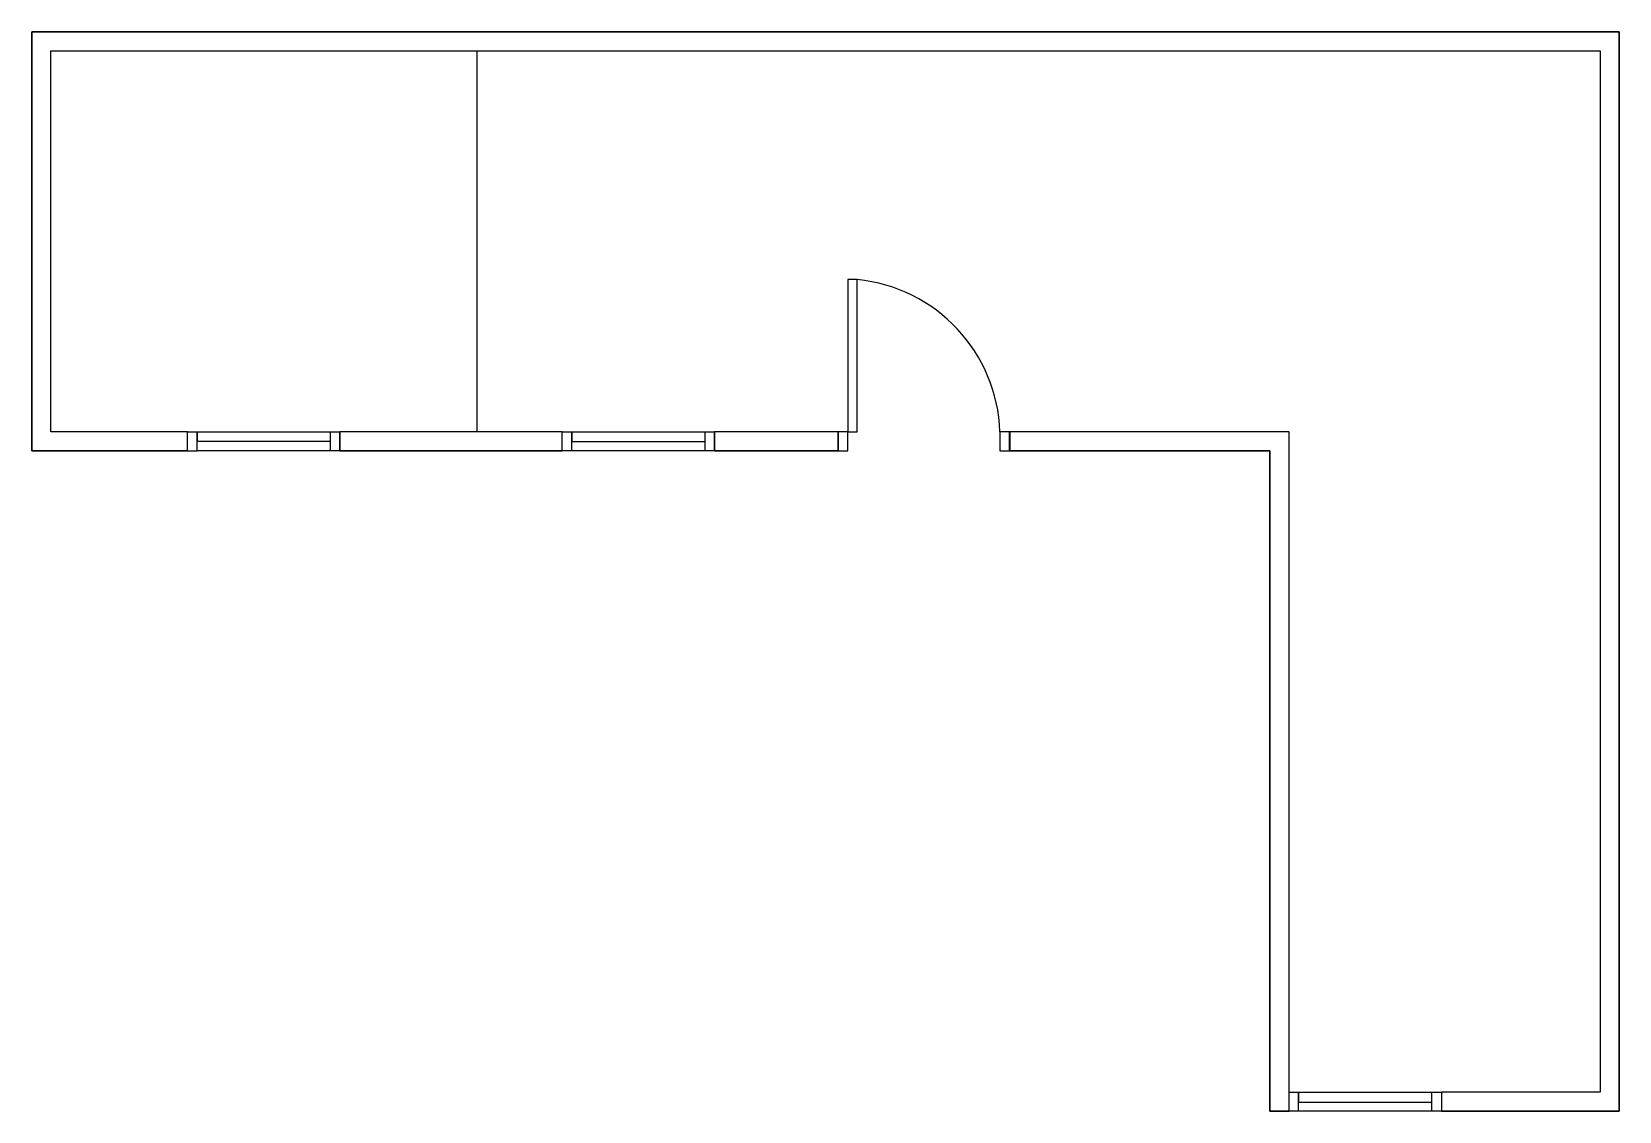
# Model space of a CAD drawing. Header units: millimetres. Extents: x 2558 to 15058, y -8888 to -388.
import ezdxf

# ---------------------------------------------------------------- set-up
doc = ezdxf.new("R2010")
doc.units = ezdxf.units.MM
doc.layers.get('0').update_dxf_attribs({"color": 130})
doc.layers.add('Fenêtre', color=252, linetype='Continuous')
doc.layers.add('Mur', color=94, linetype='Continuous')

# ---------------------------------------------------------------- blocks, each defined once
blk = doc.blocks.new('fenêtre')
at = {"layer": 'Fenêtre'}
for points in [[(6810, -3688), (6735, -3688), (6735, -3622), (6735, -3538), (6810, -3538)], [(6810, -3538), (7857, -3538), (7857, -3688), (6810, -3688), (6810, -3538), (6810, -3615), (7857, -3615)], [(7857, -3538), (7935, -3538), (7935, -3688), (7857, -3688)]]:
    blk.add_lwpolyline(points, dxfattribs=at)
blk = doc.blocks.new('Fenêtre1')
blk.add_lwpolyline([(3786, -3688), (3786, -3538)])
at = {"layer": 'Fenêtre'}
blk.add_line((4908, -3538), (4908, -3688), dxfattribs=at)
for points in [[(3786, -3538), (3786, -3538), (4983, -3538), (4983, -3688), (3861, -3687), (3861, -3538), (3861, -3611), (4908, -3611)], [(3786, -3688), (3861, -3687)]]:
    blk.add_lwpolyline(points, dxfattribs=at)
blk.add_blockref('fenêtre', (0, 0), dxfattribs=at)
blk = doc.blocks.new('Porte')
blk.add_lwpolyline([(8512, -7248), (8512, -6049), (8437, -6049), (8437, -7248), (8512, -7248)])
at = {"layer": 'Fenêtre'}
for points in [[(8362, -7248), (8362, -7398), (8437, -7398), (8437, -7248), (8362, -7248)], [(9636, -7248), (9636, -7398), (9711, -7398), (9711, -7248), (9636, -7248)]]:
    blk.add_lwpolyline(points, dxfattribs=at)
blk.add_arc((8389, -7291), 1248, 1.9613, 84.3397, dxfattribs=at)

msp = doc.modelspace()

# ---------------------------------------------------------------- linework, layer by layer
for p, q in [((8909, -3538), (8909, -3688)), ((10259, -3538), (10259, -3688))]:
    msp.add_line(p, q)
for points in [[(2558, -388), (15058, -388), (15058, -8888), (13642, -8888)], [(3786, -3688), (2558, -3688), (2558, -388)], [(3783, -3538), (2708, -3538), (2708, -538), (14908, -538), (14908, -8738), (14908, -8738)], [(3786, -3538), (2708, -3538), (2708, -538), (14908, -538), (14908, -8738), (13658, -8738)], [(6063, -538), (6063, -538), (6063, -3538)], [(4983, -3688), (4983, -3536)], [(6734, -3538), (4985, -3538)], [(6735, -3538), (4986, -3538)], [(6735, -3681), (6735, -3536)], [(7935, -3688), (7935, -3536)], [(8909, -3538), (7935, -3538)], [(8909, -3538), (7935, -3538)], [(12458, -8738), (12458, -3538), (10259, -3538)], [(6736, -3688), (4981, -3688)], [(4986, -3688), (6735, -3688)], [(8909, -3688), (7935, -3688)], [(7935, -3688), (8910, -3688)], [(12459, -8888), (12308, -8888), (12308, -3688), (10258, -3688)], [(10259, -3688), (12308, -3688), (12308, -8888), (12308, -8888)]]:
    msp.add_lwpolyline(points)
msp.add_lwpolyline([(3783, -3538), (3783, -3538)], close=True)
at = {"layer": 'Mur'}
for points in [[(3786, -3538), (2708, -3538), (2708, -538), (14908, -538), (14908, -8738), (13658, -8738), (13658, -8888), (15058, -8888), (15058, -388), (2558, -388), (2558, -3688), (3786, -3688), (3786, -3688)], [(6735, -3538), (4983, -3538), (4983, -3688), (6735, -3688), (6735, -3622)], [(8909, -3538), (7935, -3538), (7935, -3688), (8909, -3688)], [(12458, -3538), (10259, -3538), (10259, -3688), (12308, -3688), (12308, -8888), (12458, -8888), (12458, -8822), (12458, -8738)]]:
    msp.add_lwpolyline(points, close=True, dxfattribs=at)

# ---------------------------------------------------------------- block references
at = {"layer": 'Fenêtre'}
for name, p in [('Porte', (546, 3710)), ('Fenêtre1', (0, 0)), ('fenêtre', (5723, -5200))]:
    msp.add_blockref(name, p, dxfattribs=at)

doc.saveas('drawing.dxf')
